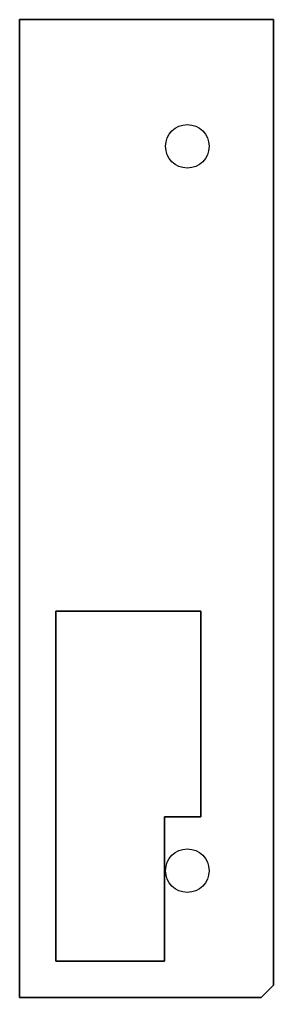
# Model space of a CAD drawing. Header units: inches. Extents: x -0.31 to 0.04, y -1.25 to 0.1.
import ezdxf

# ---------------------------------------------------------------- set-up
doc = ezdxf.new("R2010")
doc.units = ezdxf.units.IN
doc.layers.get('0').update_dxf_attribs({"linetype": 'CONTINUOUS'})

msp = doc.modelspace()

# ---------------------------------------------------------------- linework, layer by layer
for points in [[(-0.31, 0.1), (0.04, 0.1), (0.04, -1.233), (0.023, -1.25), (-0.31, -1.25)], [(0.04, 0.1), (-0.31, 0.1), (-0.31, -1.25), (0.023, -1.25), (0.04, -1.233)], [(-0.06, -1.0008), (-0.06, -0.7168), (-0.26, -0.7168), (-0.26, -1.2), (-0.11, -1.2), (-0.11, -1.0008)], [(-0.06, -1.0008), (-0.11, -1.0008), (-0.11, -1.2), (-0.26, -1.2), (-0.26, -0.7168), (-0.06, -0.7168)]]:
    msp.add_lwpolyline(points, close=True)
for centre in [(-0.0787, -0.075), (-0.0787, -0.075), (-0.0787, -1.075), (-0.0787, -1.075)]:
    msp.add_circle(centre, 0.03)

doc.saveas('drawing.dxf')
